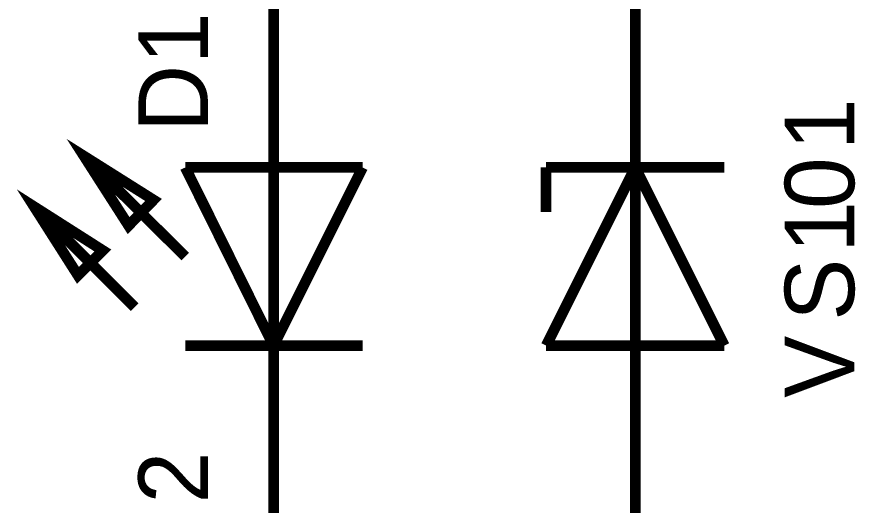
# Model space of a CAD drawing. Header units: millimetres. Extents: x 0 to 20.9, y 0 to 9.5.
# Drawn here: x 15.716 to 16.644, y 3.328 to 3.868 of the extents above; entities that cross this region are included whole.
import ezdxf

# ---------------------------------------------------------------- set-up
doc = ezdxf.new("R2010")
doc.units = ezdxf.units.MM
doc.header["$MEASUREMENT"] = 0
doc.layers.add('Sheet', color=255, linetype='Continuous')

msp = doc.modelspace()

# ---------------------------------------------------------------- linework, layer by layer
at = {"layer": 'Sheet', "const_width": 0.0118}
for points in [[(16.4002, 3.79933), (16.4002, 3.90626), (16.00005, 3.90626), (16.00005, 3.79933)], [(16.00005, 3.70159), (16.00005, 3.79933)], [(16.4002, 3.70159), (16.4002, 3.79933)], [(15.90231, 3.60302), (15.79037, 3.71412)], [(15.83966, 3.63727), (15.79037, 3.71412)], [(15.86722, 3.66567), (15.79037, 3.71412)], [(15.90231, 3.70159), (16.09862, 3.70159)], [(15.90231, 3.70159), (16.00005, 3.50444)], [(16.09862, 3.70159), (16.00005, 3.50444)], [(16.00005, 3.50444), (16.00005, 3.70159)], [(16.49877, 3.70159), (16.30162, 3.70159)], [(16.30162, 3.50444), (16.4002, 3.70159)], [(16.30162, 3.70159), (16.30162, 3.6523)], [(16.4002, 3.50444), (16.4002, 3.70159)], [(16.4002, 3.70159), (16.49877, 3.50444)], [(15.84634, 3.54705), (15.73523, 3.65815)], [(15.81125, 3.6097), (15.73523, 3.65815)], [(15.78368, 3.58213), (15.73523, 3.65815)], [(15.90231, 3.50444), (16.09862, 3.50444)], [(16.00005, 3.50444), (16.00005, 3.40587)], [(16.49877, 3.50444), (16.30162, 3.50444)], [(16.4002, 3.50444), (16.4002, 3.40587)], [(16.4002, 3.40587), (16.4002, 3.29977), (16.00005, 3.29977)], [(16.00005, 3.40587), (16.00005, 3.29977), (16.00005, 3.19953)]]:
    msp.add_lwpolyline(points, dxfattribs=at)
at = {"layer": 'Sheet'}
for points, const_width in [([(15.79037, 3.71412), (15.83966, 3.63727), (15.86722, 3.66567), (15.79037, 3.71412)], 0.0118), ([(15.79037, 3.71412), (15.83966, 3.63727), (15.86722, 3.66567), (15.79037, 3.71412)], 0.0039), ([(15.73523, 3.65815), (15.78368, 3.58213), (15.81125, 3.6097), (15.73523, 3.65815)], 0.0118), ([(15.73523, 3.65815), (15.78368, 3.58213), (15.81125, 3.6097), (15.73523, 3.65815)], 0.0039)]:
    msp.add_lwpolyline(points, close=True, dxfattribs=dict(at, const_width=const_width))

# ---------------------------------------------------------------- texts
for s, p in [('1', (15.92737, 3.81604)), ('D', (15.92737, 3.74085)), ('1', (16.64246, 3.72081)), ('0', (16.64246, 3.65565)), ('1', (16.64246, 3.60719)), ('S', (16.64246, 3.53201)), ('V', (16.64246, 3.4468)), ('2', (15.92737, 3.32985))]:
    msp.add_text(s, height=0.07686, rotation=90, dxfattribs=at).set_placement(p)

doc.saveas('drawing.dxf')
